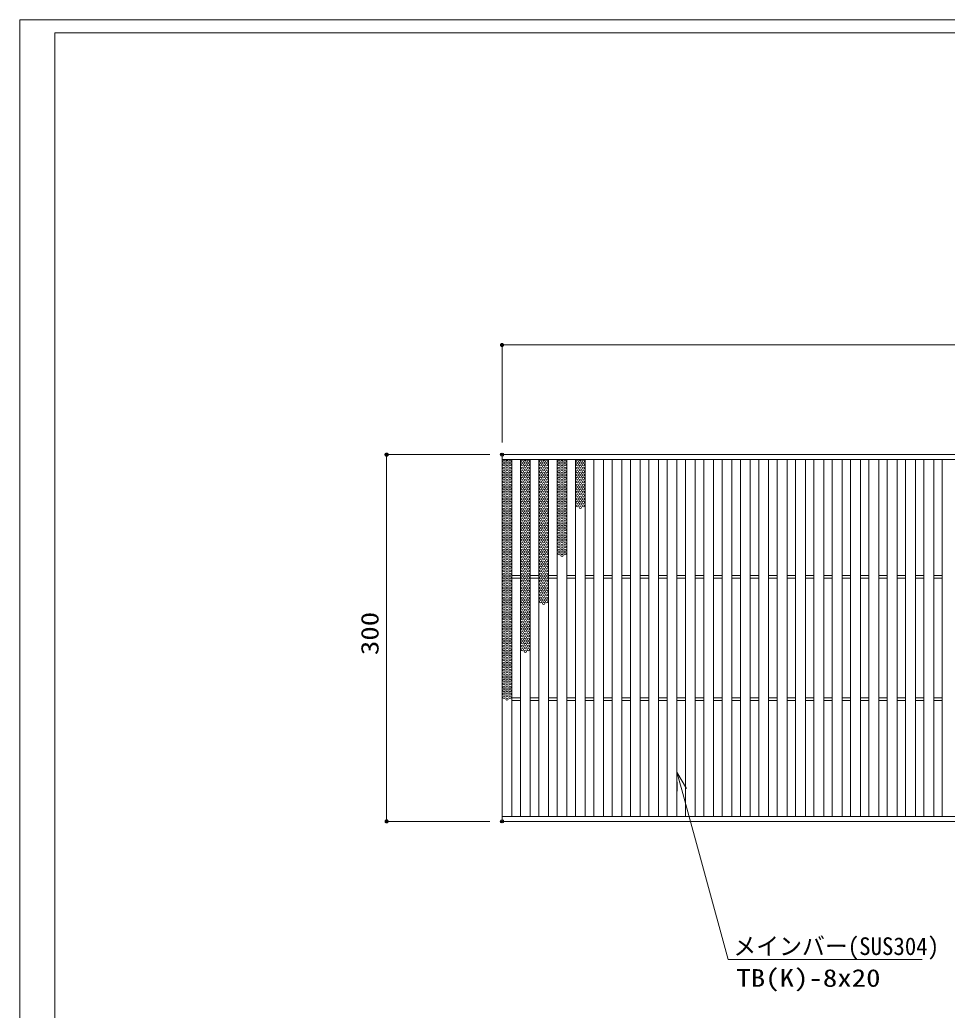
# Model space of a CAD drawing. Units: millimetres on the paper. Extents: x -216 to 216, y -153 to 153.
# Drawn here: x -215.3 to -63.7, y -9.4 to 152.7 of the extents above; entities that cross this region are included whole.
import ezdxf
from ezdxf.enums import TextEntityAlignment as Align

# ---------------------------------------------------------------- set-up
doc = ezdxf.new("R2010")
doc.units = ezdxf.units.MM
doc.header["$PDMODE"] = 32
doc.header["$PDSIZE"] = 0.5
for name, color, linetype, lineweight in [('0-0_A1FRAME', 1, 'Continuous', 9), ('0-2_寸法', 4, 'Continuous', 9), ('0-3_0', 7, 'Continuous', 9), ('0-6_蓋', 3, 'Continuous', 9)]:
    doc.layers.add(name, color=color, linetype=linetype, lineweight=lineweight)
doc.layers.add('0-4_Defpoints', color=7, linetype='Continuous')
doc.styles.add('ＭＳ ゴシック', font='')
doc.styles.get('ＭＳ ゴシック').set_extended_font_data('MS Gothic')

# ---------------------------------------------------------------- blocks, each defined once
blk = doc.blocks.new('_Dot')
at = {"layer": '0-3_0'}
for p, q in [((-0.5, 0), (-1, 0)), ((0.489, 0.1), (-0.489, 0.1)), ((0.399, 0.3), (-0.399, 0.3)), ((0.458, -0.199), (-0.458, -0.199)), ((0.3, -0.399), (-0.3, -0.399))]:
    blk.add_line(p, q, dxfattribs=at)
for points in [[(0.5, 0), (0.496, 0.063), (0.484, 0.124), (0.465, 0.184), (0.438, 0.241), (0.405, 0.294), (0.364, 0.342), (0.319, 0.385), (0.268, 0.422), (0.213, 0.452), (0.155, 0.476), (0.094, 0.491), (0.031, 0.499), (-0.031, 0.499), (-0.094, 0.491), (-0.155, 0.476), (-0.213, 0.452), (-0.268, 0.422), (-0.319, 0.385), (-0.364, 0.342), (-0.405, 0.294), (-0.438, 0.241), (-0.465, 0.184), (-0.484, 0.124), (-0.496, 0.063), (-0.5, 0), (0, 0)], [(-0.5, 0), (-0.496, -0.063), (-0.484, -0.124), (-0.465, -0.184), (-0.438, -0.241), (-0.405, -0.294), (-0.364, -0.342), (-0.319, -0.385), (-0.268, -0.422), (-0.213, -0.452), (-0.155, -0.476), (-0.094, -0.491), (-0.031, -0.499), (0.031, -0.499), (0.094, -0.491), (0.155, -0.476), (0.213, -0.452), (0.268, -0.422), (0.319, -0.385), (0.364, -0.342), (0.405, -0.294), (0.438, -0.241), (0.465, -0.184), (0.484, -0.124), (0.496, -0.063), (0.5, 0), (0, 0)]]:
    blk.add_lwpolyline(points, close=True, dxfattribs=at)
blk = doc.blocks.new('U29')
at = {"layer": '0-6_蓋'}
for centre in [(-0.48, 3.78), (-0.48, 3.22), (0, 3.5), (0.48, 3.78), (0.48, 3.22), (-0.48, 2.66), (-0.48, 2.1), (-0.48, 1.54), (0, 2.94), (0, 2.38), (0, 1.82), (0.48, 2.66), (0.48, 2.1), (0.48, 1.54), (-0.48, 0.98), (-0.48, 0.42), (-0.48, -0.14), (0, 1.26), (0, 0.7), (0, 0.14), (0.48, 0.98), (0.48, 0.42), (0.48, -0.14), (-0.48, -0.7), (-0.48, -1.26), (0, -0.42), (0, -0.98), (0, -1.54), (0.48, -0.7), (0.48, -1.26), (-0.48, -1.82), (-0.48, -2.38), (-0.48, -2.94), (0, -2.1), (0, -2.66), (0, -3.22), (0.48, -1.82), (0.48, -2.38), (0.48, -2.94), (-0.48, -3.5), (0, -3.78), (0.48, -3.5)]:
    blk.add_circle(centre, 0.18, dxfattribs=at)
blk = doc.blocks.new('U28')
at = {"layer": '0-6_蓋'}
for p in [(0, 0), (0, -7.84), (0, -15.68), (0, -23.52), (0, -31.36)]:
    blk.add_blockref('U29', p, dxfattribs=at)
blk = doc.blocks.new('U31')
at = {"layer": '0-6_蓋'}
for centre in [(-0.48, 3.78), (-0.48, 3.22), (0, 3.5), (0.48, 3.78), (0.48, 3.22), (-0.48, 2.66), (-0.48, 2.1), (-0.48, 1.54), (0, 2.94), (0, 2.38), (0, 1.82), (0.48, 2.66), (0.48, 2.1), (0.48, 1.54), (-0.48, 0.98), (-0.48, 0.42), (-0.48, -0.14), (0, 1.26), (0, 0.7), (0, 0.14), (0.48, 0.98), (0.48, 0.42), (0.48, -0.14), (-0.48, -0.7), (-0.48, -1.26), (0, -0.42), (0, -0.98), (0, -1.54), (0.48, -0.7), (0.48, -1.26), (-0.48, -1.82), (-0.48, -2.38), (-0.48, -2.94), (0, -2.1), (0, -2.66), (0, -3.22), (0.48, -1.82), (0.48, -2.38), (0.48, -2.94), (-0.48, -3.5), (0, -3.78), (0.48, -3.5)]:
    blk.add_circle(centre, 0.18, dxfattribs=at)
blk = doc.blocks.new('U30')
at = {"layer": '0-6_蓋'}
for p in [(0, 0), (0, -7.84), (0, -15.68), (0, -23.52)]:
    blk.add_blockref('U31', p, dxfattribs=at)
blk = doc.blocks.new('U33')
at = {"layer": '0-6_蓋'}
for centre in [(-0.48, 3.78), (-0.48, 3.22), (0, 3.5), (0.48, 3.78), (0.48, 3.22), (-0.48, 2.66), (-0.48, 2.1), (-0.48, 1.54), (0, 2.94), (0, 2.38), (0, 1.82), (0.48, 2.66), (0.48, 2.1), (0.48, 1.54), (-0.48, 0.98), (-0.48, 0.42), (-0.48, -0.14), (0, 1.26), (0, 0.7), (0, 0.14), (0.48, 0.98), (0.48, 0.42), (0.48, -0.14), (-0.48, -0.7), (-0.48, -1.26), (0, -0.42), (0, -0.98), (0, -1.54), (0.48, -0.7), (0.48, -1.26), (-0.48, -1.82), (-0.48, -2.38), (-0.48, -2.94), (0, -2.1), (0, -2.66), (0, -3.22), (0.48, -1.82), (0.48, -2.38), (0.48, -2.94), (-0.48, -3.5), (0, -3.78), (0.48, -3.5)]:
    blk.add_circle(centre, 0.18, dxfattribs=at)
blk = doc.blocks.new('U32')
at = {"layer": '0-6_蓋'}
for p in [(0, 0), (0, -7.84), (0, -15.68)]:
    blk.add_blockref('U33', p, dxfattribs=at)
blk = doc.blocks.new('U35')
at = {"layer": '0-6_蓋'}
for centre in [(-0.48, 3.78), (-0.48, 3.22), (0, 3.5), (0.48, 3.78), (0.48, 3.22), (-0.48, 2.66), (-0.48, 2.1), (-0.48, 1.54), (0, 2.94), (0, 2.38), (0, 1.82), (0.48, 2.66), (0.48, 2.1), (0.48, 1.54), (-0.48, 0.98), (-0.48, 0.42), (-0.48, -0.14), (0, 1.26), (0, 0.7), (0, 0.14), (0.48, 0.98), (0.48, 0.42), (0.48, -0.14), (-0.48, -0.7), (-0.48, -1.26), (0, -0.42), (0, -0.98), (0, -1.54), (0.48, -0.7), (0.48, -1.26), (-0.48, -1.82), (-0.48, -2.38), (-0.48, -2.94), (0, -2.1), (0, -2.66), (0, -3.22), (0.48, -1.82), (0.48, -2.38), (0.48, -2.94), (-0.48, -3.5), (0, -3.78), (0.48, -3.5)]:
    blk.add_circle(centre, 0.18, dxfattribs=at)
blk = doc.blocks.new('U34')
at = {"layer": '0-6_蓋'}
for p in [(0, 0), (0, -7.84)]:
    blk.add_blockref('U35', p, dxfattribs=at)
blk = doc.blocks.new('U37')
at = {"layer": '0-6_蓋'}
for centre in [(-0.48, 3.78), (-0.48, 3.22), (0, 3.5), (0.48, 3.78), (0.48, 3.22), (-0.48, 2.66), (-0.48, 2.1), (-0.48, 1.54), (0, 2.94), (0, 2.38), (0, 1.82), (0.48, 2.66), (0.48, 2.1), (0.48, 1.54), (-0.48, 0.98), (-0.48, 0.42), (-0.48, -0.14), (0, 1.26), (0, 0.7), (0, 0.14), (0.48, 0.98), (0.48, 0.42), (0.48, -0.14), (-0.48, -0.7), (-0.48, -1.26), (0, -0.42), (0, -0.98), (0, -1.54), (0.48, -0.7), (0.48, -1.26), (-0.48, -1.82), (-0.48, -2.38), (-0.48, -2.94), (0, -2.1), (0, -2.66), (0, -3.22), (0.48, -1.82), (0.48, -2.38), (0.48, -2.94), (-0.48, -3.5), (0, -3.78), (0.48, -3.5)]:
    blk.add_circle(centre, 0.18, dxfattribs=at)
blk = doc.blocks.new('U36')
at = {"layer": '0-6_蓋'}
blk.add_blockref('U37', (0, 0), dxfattribs=at)
blk = doc.blocks.new('MLeader1')
at = {"layer": '0-2_寸法'}
for p, q in [((-107.85, 29.57), (-107.06, 26.675)), ((-99.134, -1.047), (-67.754, -1.047))]:
    blk.add_line(p, q, dxfattribs=at)
for points in [[(-107.836, 26.464), (-107.85, 29.57), (-106.285, 26.887)], [(-107.06, 26.675), (-99.494, -1.047), (-99.134, -1.047)]]:
    blk.add_lwpolyline(points, dxfattribs=at)
at = {"layer": '0-2_寸法', "style": 'ＭＳ ゴシック'}
for s, width, p in [('メインバー(SUS304)', 0.95, (-98.634, -1.202)), ('TB(K)-8x20', 1.2, (-98.134, -6.402))]:
    blk.add_text(s, height=2.889, dxfattribs=dict(at, width=width)).set_placement(p, align=Align.BOTTOM_LEFT)

msp = doc.modelspace()

# ---------------------------------------------------------------- linework, layer by layer
at = {"layer": '0-0_A1FRAME'}
msp.add_line((-209.583, 150.498), (-209.583, -150.484), dxfattribs=at)
msp.add_lwpolyline([(-215.33, 152.653), (-215.33, -152.639), (215.33, -152.639), (215.33, 152.653)], close=True, dxfattribs=at)
msp.add_lwpolyline([(199.525, -150.484), (199.525, 150.498), (-209.583, 150.498)], dxfattribs=at)
at = {"layer": '0-2_寸法'}
for p, q in [((-136.45, 83.527), (-136.45, 99.46)), ((-135.95, 99.46), (62.65, 99.46)), ((-138.45, 81.527), (-155.338, 81.527)), ((-155.338, 22.027), (-155.338, 81.027)), ((-138.45, 21.527), (-155.338, 21.527))]:
    msp.add_line(p, q, dxfattribs=at)
at = {"layer": '0-4_Defpoints'}
for p in [(-155.338, 81.527), (-136.45, 81.527), (-136.45, 81.527), (-136.45, 21.527)]:
    msp.add_point(p, dxfattribs=at)
at = {"layer": '0-6_蓋'}
for p, q in [((-136.45, 21.527), (-136.45, 81.527)), ((-136.45, 81.527), (63.15, 81.527)), ((-136.45, 80.727), (63.15, 80.727)), ((-134.85, 22.327), (-134.85, 80.727)), ((-133.45, 22.327), (-133.45, 80.727)), ((-131.85, 22.327), (-131.85, 80.727)), ((-130.45, 22.327), (-130.45, 80.727)), ((-128.85, 22.327), (-128.85, 80.727)), ((-127.45, 22.327), (-127.45, 80.727)), ((-125.85, 22.327), (-125.85, 80.727)), ((-124.45, 22.327), (-124.45, 80.727)), ((-122.85, 22.327), (-122.85, 80.727)), ((-121.45, 22.327), (-121.45, 80.727)), ((-119.85, 22.327), (-119.85, 80.727)), ((-118.45, 22.327), (-118.45, 80.727)), ((-116.85, 22.327), (-116.85, 80.727)), ((-115.45, 22.327), (-115.45, 80.727)), ((-113.85, 22.327), (-113.85, 80.727)), ((-112.45, 22.327), (-112.45, 80.727)), ((-110.85, 22.327), (-110.85, 80.727)), ((-109.45, 22.327), (-109.45, 80.727)), ((-107.85, 22.327), (-107.85, 80.727)), ((-106.45, 22.327), (-106.45, 80.727)), ((-104.85, 22.327), (-104.85, 80.727)), ((-103.45, 22.327), (-103.45, 80.727)), ((-101.85, 22.327), (-101.85, 80.727)), ((-100.45, 22.327), (-100.45, 80.727)), ((-98.85, 22.327), (-98.85, 80.727)), ((-97.45, 22.327), (-97.45, 80.727)), ((-95.85, 22.327), (-95.85, 80.727)), ((-94.45, 22.327), (-94.45, 80.727)), ((-92.85, 22.327), (-92.85, 80.727)), ((-91.45, 22.327), (-91.45, 80.727)), ((-89.85, 22.327), (-89.85, 80.727)), ((-88.45, 22.327), (-88.45, 80.727)), ((-86.85, 22.327), (-86.85, 80.727)), ((-85.45, 22.327), (-85.45, 80.727)), ((-83.85, 22.327), (-83.85, 80.727)), ((-82.45, 22.327), (-82.45, 80.727)), ((-80.85, 22.327), (-80.85, 80.727)), ((-79.45, 22.327), (-79.45, 80.727)), ((-77.85, 22.327), (-77.85, 80.727)), ((-76.45, 22.327), (-76.45, 80.727)), ((-74.85, 22.327), (-74.85, 80.727)), ((-73.45, 22.327), (-73.45, 80.727)), ((-71.85, 22.327), (-71.85, 80.727)), ((-70.45, 22.327), (-70.45, 80.727)), ((-68.85, 22.327), (-68.85, 80.727)), ((-67.45, 22.327), (-67.45, 80.727)), ((-65.85, 22.327), (-65.85, 80.727)), ((-64.45, 22.327), (-64.45, 80.727)), ((-134.85, 61.727), (-133.45, 61.727)), ((-131.85, 61.727), (-130.45, 61.727)), ((-128.85, 61.727), (-127.45, 61.727)), ((-125.85, 61.727), (-124.45, 61.727)), ((-122.85, 61.727), (-121.45, 61.727)), ((-119.85, 61.727), (-118.45, 61.727)), ((-116.85, 61.727), (-115.45, 61.727)), ((-113.85, 61.727), (-112.45, 61.727)), ((-110.85, 61.727), (-109.45, 61.727)), ((-107.85, 61.727), (-106.45, 61.727)), ((-104.85, 61.727), (-103.45, 61.727)), ((-101.85, 61.727), (-100.45, 61.727)), ((-98.85, 61.727), (-97.45, 61.727)), ((-95.85, 61.727), (-94.45, 61.727)), ((-92.85, 61.727), (-91.45, 61.727)), ((-89.85, 61.727), (-88.45, 61.727)), ((-86.85, 61.727), (-85.45, 61.727)), ((-83.85, 61.727), (-82.45, 61.727)), ((-80.85, 61.727), (-79.45, 61.727)), ((-77.85, 61.727), (-76.45, 61.727)), ((-74.85, 61.727), (-73.45, 61.727)), ((-71.85, 61.727), (-70.45, 61.727)), ((-68.85, 61.727), (-67.45, 61.727)), ((-65.85, 61.727), (-64.45, 61.727)), ((-134.85, 61.327), (-133.45, 61.327)), ((-131.85, 61.327), (-130.45, 61.327)), ((-128.85, 61.327), (-127.45, 61.327)), ((-125.85, 61.327), (-124.45, 61.327)), ((-122.85, 61.327), (-121.45, 61.327)), ((-119.85, 61.327), (-118.45, 61.327)), ((-116.85, 61.327), (-115.45, 61.327)), ((-113.85, 61.327), (-112.45, 61.327)), ((-110.85, 61.327), (-109.45, 61.327)), ((-107.85, 61.327), (-106.45, 61.327)), ((-104.85, 61.327), (-103.45, 61.327)), ((-101.85, 61.327), (-100.45, 61.327)), ((-98.85, 61.327), (-97.45, 61.327)), ((-95.85, 61.327), (-94.45, 61.327)), ((-92.85, 61.327), (-91.45, 61.327)), ((-89.85, 61.327), (-88.45, 61.327)), ((-86.85, 61.327), (-85.45, 61.327)), ((-83.85, 61.327), (-82.45, 61.327)), ((-80.85, 61.327), (-79.45, 61.327)), ((-77.85, 61.327), (-76.45, 61.327)), ((-74.85, 61.327), (-73.45, 61.327)), ((-71.85, 61.327), (-70.45, 61.327)), ((-68.85, 61.327), (-67.45, 61.327)), ((-65.85, 61.327), (-64.45, 61.327)), ((-134.85, 41.727), (-133.45, 41.727)), ((-134.85, 41.327), (-133.45, 41.327)), ((-131.85, 41.727), (-130.45, 41.727)), ((-131.85, 41.327), (-130.45, 41.327)), ((-128.85, 41.727), (-127.45, 41.727)), ((-128.85, 41.327), (-127.45, 41.327)), ((-125.85, 41.727), (-124.45, 41.727)), ((-125.85, 41.327), (-124.45, 41.327)), ((-122.85, 41.727), (-121.45, 41.727)), ((-122.85, 41.327), (-121.45, 41.327)), ((-119.85, 41.727), (-118.45, 41.727)), ((-119.85, 41.327), (-118.45, 41.327)), ((-116.85, 41.727), (-115.45, 41.727)), ((-116.85, 41.327), (-115.45, 41.327)), ((-113.85, 41.727), (-112.45, 41.727)), ((-113.85, 41.327), (-112.45, 41.327)), ((-110.85, 41.727), (-109.45, 41.727)), ((-110.85, 41.327), (-109.45, 41.327)), ((-107.85, 41.727), (-106.45, 41.727)), ((-107.85, 41.327), (-106.45, 41.327)), ((-104.85, 41.727), (-103.45, 41.727)), ((-104.85, 41.327), (-103.45, 41.327)), ((-101.85, 41.727), (-100.45, 41.727)), ((-101.85, 41.327), (-100.45, 41.327)), ((-98.85, 41.727), (-97.45, 41.727)), ((-98.85, 41.327), (-97.45, 41.327)), ((-95.85, 41.727), (-94.45, 41.727)), ((-95.85, 41.327), (-94.45, 41.327)), ((-92.85, 41.727), (-91.45, 41.727)), ((-92.85, 41.327), (-91.45, 41.327)), ((-89.85, 41.727), (-88.45, 41.727)), ((-89.85, 41.327), (-88.45, 41.327)), ((-86.85, 41.727), (-85.45, 41.727)), ((-86.85, 41.327), (-85.45, 41.327)), ((-83.85, 41.727), (-82.45, 41.727)), ((-83.85, 41.327), (-82.45, 41.327)), ((-80.85, 41.727), (-79.45, 41.727)), ((-80.85, 41.327), (-79.45, 41.327)), ((-77.85, 41.727), (-76.45, 41.727)), ((-77.85, 41.327), (-76.45, 41.327)), ((-74.85, 41.727), (-73.45, 41.727)), ((-74.85, 41.327), (-73.45, 41.327)), ((-71.85, 41.727), (-70.45, 41.727)), ((-71.85, 41.327), (-70.45, 41.327)), ((-68.85, 41.727), (-67.45, 41.727)), ((-68.85, 41.327), (-67.45, 41.327)), ((-65.85, 41.727), (-64.45, 41.727)), ((-65.85, 41.327), (-64.45, 41.327)), ((-136.45, 22.327), (63.15, 22.327))]:
    msp.add_line(p, q, dxfattribs=at)
msp.add_lwpolyline([(-136.45, 21.527), (63.15, 21.527), (63.15, 81.527)], dxfattribs=at)
for centre in [(-135.65, 80.711), (-132.65, 80.711), (-129.65, 80.711), (-126.65, 80.711), (-123.65, 80.711)]:
    msp.add_arc(centre, 0.18, 174.88706, 5.11294, dxfattribs=at)

# ---------------------------------------------------------------- block references
at = {"layer": '0-2_寸法', "xscale": 0.5, "yscale": 0.5}
for p, rotation in [((-136.45, 99.46), 180), ((-155.338, 81.527), 90), ((-155.338, 21.527), 270)]:
    msp.add_blockref('_Dot', p, dxfattribs=dict(at, rotation=rotation))
at = {"layer": '0-2_寸法'}
msp.add_blockref('MLeader1', (0, 0), dxfattribs=at)
at = {"layer": '0-6_蓋'}
for name, p in [('U28', (-135.65, 76.651)), ('U30', (-132.65, 76.651)), ('U32', (-129.65, 76.651)), ('U34', (-126.65, 76.651)), ('U36', (-123.65, 76.651))]:
    msp.add_blockref(name, p, dxfattribs=at)

# ---------------------------------------------------------------- texts
at = {"layer": '0-2_寸法', "style": 'ＭＳ ゴシック', "width": 1.2}
msp.add_text('300', height=2.889, rotation=90, dxfattribs=at).set_placement((-155.783, 48.727), align=Align.BOTTOM_LEFT)

doc.saveas('drawing.dxf')
